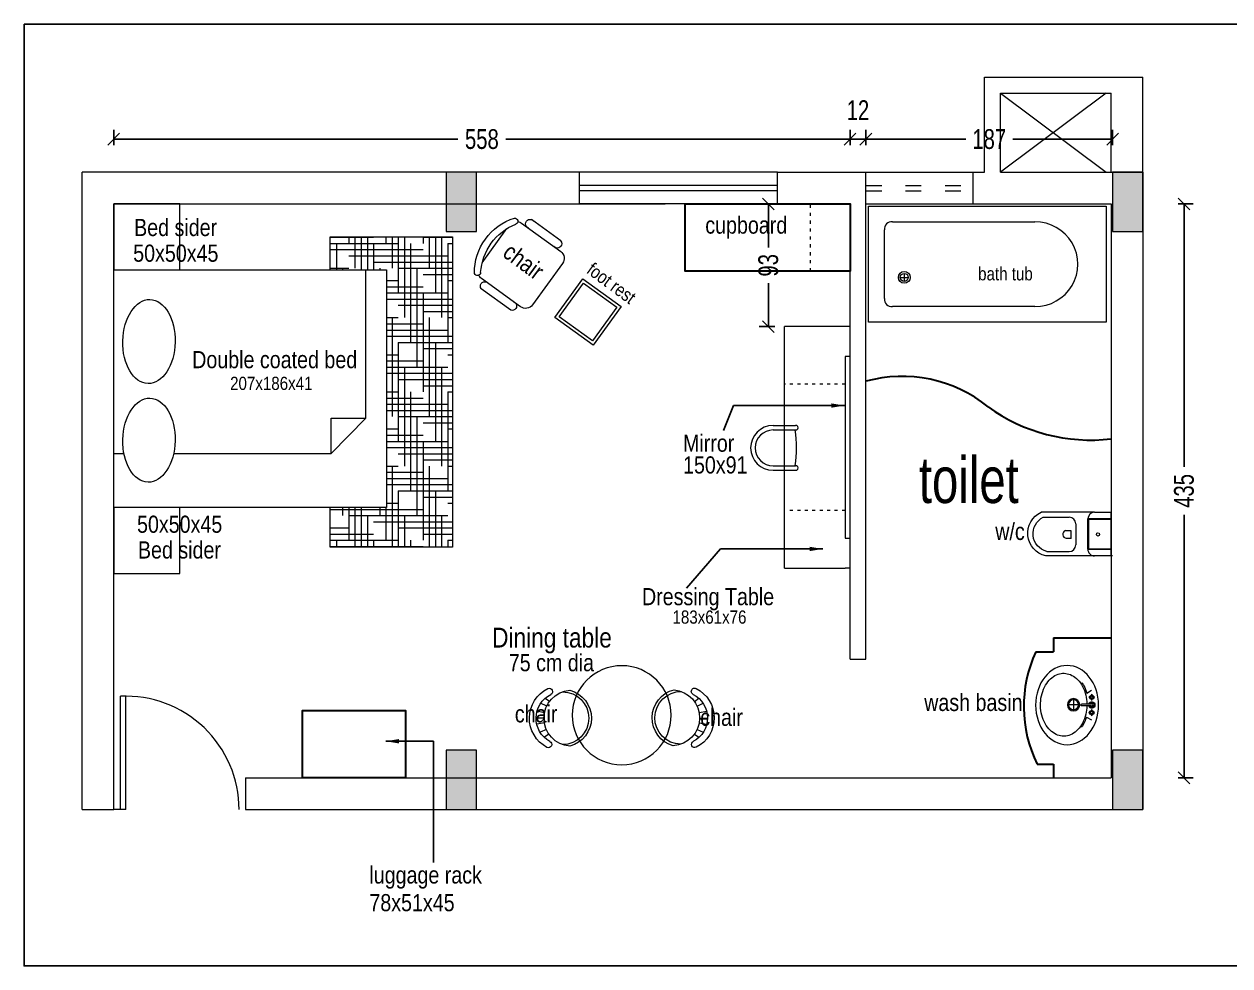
# Model space of a CAD drawing. Header units: inches. Extents: x 85491 to 87433, y 73814 to 74528.
# Drawn here: x 85491 to 86405, y 73814 to 74528 of the extents above; entities that cross this region are included whole.
import ezdxf

# ---------------------------------------------------------------- set-up
doc = ezdxf.new("R2010")
doc.units = ezdxf.units.IN
doc.header["$MEASUREMENT"] = 0
doc.header["$PDMODE"] = 2
doc.linetypes.add('ACAD_ISO03W100', pattern=[30, 12, -18])
doc.layers.add('A-DOOR', color=6, linetype='Continuous')
doc.layers.add('te', color=3, linetype='Continuous')
for name, color, linetype, lineweight in [('dimension', 255, 'Continuous', 20), ('furniture', 30, 'Continuous', 15), ('light point', 230, 'Continuous', 20), ('LIGHTNING', 2, 'Continuous', 5), ('sanitary', 5, 'Continuous', 9), ('win', 1, 'Continuous', 9), ('window', 2, 'Continuous', 13)]:
    doc.layers.add(name, color=color, linetype=linetype, lineweight=lineweight)
doc.styles.get("Standard").update_dxf_attribs({"font": 'swisscl.ttf'})
doc.styles.add('SU2', font='ARIALN.TTF')
doc.dimstyles.new('Copy(2) of Standard', dxfattribs={"dimtxt": 15, "dimasz": 9, "dimexe": 7, "dimexo": 0, "dimgap": 5, "dimtad": 0, "dimdec": 0, "dimzin": 0, "dimdsep": 46, "dimtxsty": 'Standard', "dimblk": 'OBLIQUE', "dimcen": 0.09, "dimclrd": 21, "dimclre": 21, "dimclrt": 230, "dimadec": 0, "dimazin": 0, "dimtfac": 1, "dimtdec": 0, "dimtofl": 0, "dimtmove": 2, "dimatfit": 3, "dimfxl": 0, "dimtolj": 1, "dimtzin": 0, "dimarcsym": 0})
doc.dimstyles.get("Standard").update_dxf_attribs({"dimtxt": 35, "dimasz": 10, "dimexe": 10, "dimexo": 0, "dimgap": 5, "dimtad": 0, "dimdec": 0, "dimzin": 0, "dimdsep": 46, "dimtxsty": 'Standard', "dimcen": 0.09, "dimclrd": 256, "dimclre": 256, "dimclrt": 5, "dimadec": 0, "dimazin": 0, "dimtfac": 1, "dimtdec": 0, "dimtofl": 0, "dimtmove": 2, "dimatfit": 3, "dimfxl": 0, "dimtolj": 1, "dimtzin": 0, "dimarcsym": 0})

# ---------------------------------------------------------------- blocks, each defined once
blk = doc.blocks.new('A$C4F3E53AA')
at = {"lineweight": 13}
blk.add_hatch(color=256, dxfattribs=at).paths.add_polyline_path([(23, 45), (0, 45), (0, 0), (23, 0)])
blk.add_lwpolyline([(0, 0), (23, 0), (23, 45), (0, 45)], close=True, dxfattribs=at)
blk = doc.blocks.new('BED')
at = {"layer": 'furniture'}
h = blk.add_hatch(dxfattribs=at)
h.set_pattern_fill('HOUND', color=256, scale=75, style=0)
h.set_pattern_definition([(0, (-70562.6477, -77286.408), (18.75, 4.6875), [75, -37.5]), (90, (-70562.6477, -77286.408), (-4.6875, -18.75), [75, -37.5])])
h.paths.add_polyline_path([(0, 235.27), (-92.6, 235.27), (-92.6, 205.09), (-50.07, 205.09), (-50.07, 25.09), (-92.6, 25.09), (-92.6, 0), (0, 0)])
for p, q in [((-50.07, 205.09), (-256.71, 205.09)), ((-256.71, 205.09), (-256.71, 25.09)), ((-50.07, 25.09), (-50.07, 205.09)), ((-256.71, 164.19), (-248.97, 164.19)), ((-211.27, 164.19), (-91.8, 164.19)), ((-91.8, 164.19), (-91.8, 137.45)), ((-65.72, 137.45), (-91.8, 164.19)), ((-91.8, 137.45), (-65.72, 137.45)), ((-65.72, 137.45), (-65.72, 25.09)), ((-256.71, 25.09), (-50.07, 25.09))]:
    blk.add_line(p, q, dxfattribs=at)
for points in [[(-256.71, 255.09), (-206.71, 255.09), (-206.71, 205.09), (-256.71, 205.09)], [(-256.71, 25.09), (-206.71, 25.09), (-206.71, -24.91), (-256.71, -24.91)]]:
    blk.add_lwpolyline(points, close=True, dxfattribs=at)
blk.add_lwpolyline([(-92.6, 25.09), (-92.6, 0), (0, 0), (0, 235.27), (-92.6, 235.27), (-92.6, 205.09)], dxfattribs=at)
at = {"layer": 'furniture', "extrusion": (0, 0, -1)}
for centre in [(-229.98, 154.12), (-229.98, 79.37)]:
    blk.add_ellipse(centre, major_axis=(0.74, -31.86), ratio=0.623292, start_param=3.141593, end_param=9.424778, dxfattribs=at)
blk = doc.blocks.new('dress')
at = {"layer": 'furniture'}
for p, q in [((-63.5, 0), (-63.5, 243)), ((-2.5, 243), (-63.5, 243)), ((2.5, 243), (-2.5, 243)), ((2.5, 0), (2.5, 243)), ((-75, 143.5), (-52.5, 143.5)), ((-75, 139), (-52.5, 139)), ((-75, 103), (-52.5, 103)), ((-75, 98.5), (-52.5, 98.5)), ((-63.5, 0), (-2.5, 0)), ((2.5, 0), (-2.5, 0))]:
    blk.add_line(p, q, dxfattribs=at)
for centre, radius, start, end in [((-75, 121), 22.5, 90, 270), ((-75, 121), 18, 90, 270), ((-52, 141.3), 2.3, 257.8029, 102.1971), ((-169.1, 121), 117.9, 351.2187, 8.7813), ((-52, 100.8), 2.3, 257.8029, 102.1971)]:
    blk.add_arc(centre, radius, start, end, dxfattribs=at)
at = {"layer": 'LIGHTNING', "linetype": 'ACAD_ISO03W100', "ltscale": 0.25}
for p, q in [((-2.5, 185), (-63.5, 185)), ((-2.5, 58), (-62.5, 58))]:
    blk.add_line(p, q, dxfattribs=at)
at = {"layer": 'win'}
blk.add_lwpolyline([(-2.5, 213), (-2.5, 30), (2.5, 30), (2.5, 213)], close=True, dxfattribs=at)
blk = doc.blocks.new('A$C09605BBA')
at = {"layer": 'furniture'}
for p, q in [((12.95, 44.42), (8.32, 46.54)), ((14.97, 47.94), (11.6, 50.34)), ((124.82, 47.83), (128.16, 50.27)), ((126.9, 44.34), (131.49, 46.52)), ((11.38, 39.45), (5.63, 40.52)), ((128.54, 39.39), (134.27, 40.54)), ((11.02, 35.28), (4.98, 35.19)), ((5.01, 34.39), (11.05, 34.48)), ((11.37, 31.71), (5.62, 30.65)), ((128.65, 31.65), (134.41, 30.67)), ((128.95, 35.22), (134.99, 35.22)), ((12.94, 26.73), (8.31, 24.62)), ((14.96, 23.22), (11.59, 20.82)), ((125.17, 23.11), (128.58, 20.76)), ((127.15, 26.65), (131.81, 24.61))]:
    blk.add_line(p, q, dxfattribs=at)
blk.add_circle((70.02, 37.5), 37.5, dxfattribs=at)
for centre, radius, start, end in [((24.98, 35.47), 25, 116.92647, 242.87385), ((32.33, 35.57), 21.31, 95.19873, 266.39016), ((14.79, 55.53), 2.5, 296.92647, 116.92647), ((24.98, 35.47), 20, 270.79444, 90.79444), ((24.98, 35.47), 22, 285.84839, 75.7405), ((114.99, 35.22), 22, 105.05395, 254.94605), ((114.99, 35.22), 20, 90, 270), ((107.64, 35.22), 21.31, 274.40429, 85.59571), ((124.9, 55.42), 2.5, 63.86798, 243.86798), ((114.99, 35.22), 25, 297.9206, 63.86798), ((24.98, 35.47), 20, 116.92647, 242.42677), ((114.99, 35.22), 20, 298.36767, 63.86798), ((14.65, 15.48), 2.5, 244.69509, 64.62756), ((125.6, 15.38), 2.5, 116.16688, 296.09935)]:
    blk.add_arc(centre, radius, start, end, dxfattribs=at)
blk = doc.blocks.new('tub')
at = {"layer": 'sanitary'}
for p, q in [((-51, -27), (-57, -27)), ((-54, -24), (-54, -30))]:
    blk.add_line(p, q, dxfattribs=at)
blk.add_lwpolyline([(-88, 0), (0, 0), (0, -180), (-88, -180)], close=True, dxfattribs=at)
for points in [[(-76, -126), (-76, -18)], [(-70, -12), (-18, -12)], [(-12, -18), (-12, -126)]]:
    blk.add_lwpolyline(points, dxfattribs=at)
for radius in [4.5, 3]:
    blk.add_circle((-54, -27), radius, dxfattribs=at)
for centre, radius, start, end in [((-70.75, -17.25), 5.3, 81.8699, 188.1301), ((-17.25, -17.25), 5.3, 351.8699, 98.1301), ((-44, -126.52), 32, 179.07206, 0.92794)]:
    blk.add_arc(centre, radius, start, end, dxfattribs=at)
blk = doc.blocks.new('A$C19484D6F')
at = {"layer": 'sanitary', "linetype": 'Continuous'}
for p, q in [((0, 63.3), (0, 63.24)), ((0, 62.49), (33.02, 62.49)), ((0, 62.49), (0, 49.79)), ((5.08, 44.71), (5.08, 62.43)), ((5.35, 45.56), (5.35, 62.49)), ((27.82, 45.56), (27.82, 62.49)), ((28.19, 44.74), (28.19, 62.49)), ((33.02, 49.79), (33.02, 62.49)), ((0, 49.79), (0, 12.75)), ((33.02, 49.79), (33.02, 9.36)), ((5.08, 44.71), (27.94, 44.71)), ((5.16, 45.56), (28.19, 45.56)), ((3.25, 13.55), (3.25, 30.55)), ((24.25, 35.63), (8.33, 35.63)), ((13.25, 32.05), (19.02, 32.05)), ((13.35, 28.28), (13.35, 32.07)), ((19.18, 27.86), (19.18, 32.07)), ((29.33, 10.92), (29.33, 30.55))]:
    blk.add_line(p, q, dxfattribs=at)
for centre, radius, start, end in [((17.09, 16.69), 17.54, 192.97464, 335.2991), ((16.79, 17.22), 14.03, 195.14763, 333.33708)]:
    blk.add_arc(centre, radius, start, end, dxfattribs=at)
at = {"layer": 'sanitary', "linetype": 'Continuous', "extrusion": (0, 0, -1)}
for centre, major_axis, start_param, end_param in [((5.08, 49.79), (3.59, 3.59), 2.356194, 3.926991), ((16.23, 52.35), (-0.844, 0.844), 0.785398, 7.068583), ((27.94, 49.79), (3.59, 3.59), 0.785398, 2.356194), ((8.33, 30.55), (3.59, 3.59), 3.926991, 5.497787), ((16.32, 28.57), (-2.08, 2.08), 2.602522, 5.497787), ((24.25, 30.55), (-3.59, 3.59), 0.785398, 2.356194)]:
    blk.add_ellipse(centre, major_axis=major_axis, ratio=1, start_param=start_param, end_param=end_param, dxfattribs=at)
blk = doc.blocks.new('A$C65EB3B30')
at = {"layer": 'sanitary'}
for p, q in [((3.44, 0), (-3.44, 0)), ((0, -3.44), (0, 3.44)), ((-0.69, -9.07), (-0.68, -4.77)), ((0.5, -4.77), (0.49, -9.07)), ((-6.82, -7.21), (-8.45, -9.88)), ((-4.96, -9.93), (-5.28, -9.93)), ((-4.96, -10.23), (-5.28, -10.23)), ((-4.54, -9.51), (-4.54, -9.19)), ((-4.54, -10.65), (-4.54, -10.97)), ((-4.25, -10.65), (-4.25, -10.97)), ((-4.24, -9.52), (-4.24, -9.2)), ((-3.83, -10.23), (-3.51, -10.23)), ((-3.82, -9.94), (-3.51, -9.94)), ((3.62, -9.95), (3.3, -9.95)), ((3.61, -10.25), (3.3, -10.25)), ((4.03, -10.67), (4.03, -10.99)), ((4.04, -9.53), (4.04, -9.22)), ((4.33, -9.54), (4.33, -9.22)), ((4.33, -10.67), (4.33, -10.99)), ((4.75, -9.96), (5.07, -9.96)), ((4.75, -10.25), (5.07, -10.25)), ((6.49, -7.32), (8.13, -10))]:
    blk.add_line(p, q, dxfattribs=at)
at = {"layer": 'sanitary', "extrusion": (0, 0, -1)}
for centre, major_axis, ratio, start_param, end_param in [((-0.2, 3.62), (22.04, 0), 0.793103, 3.141593, 9.424778), ((0, 0), (2.43, -2.43), 1, 3.926991, 10.210176), ((0, 0), (1.95, -1.95), 1, 3.926991, 10.210176), ((-0.09, -4.77), (-0.418, -0.418), 1, 0.787847, 3.92944), ((-5.58, -10.08), (0.234, -0.234), 1, 3.926991, 10.210176), ((-4.39, -10.08), (0.837, -0.837), 1, 2.641984, 3.648524), ((-4.39, -10.08), (0.837, -0.837), 1, 1.053848, 2.083044), ((-4.39, -10.08), (-0.418, -0.418), 1, 2.356194490191823, 8.639379797371408), ((-4.4, -11.27), (-0.234, -0.234), 1, 2.356194490165267, 8.639379797344853), ((-4.39, -8.9), (-0.234, -0.234), 1, 2.356194490165267, 8.639379797344853), ((-4.39, -10.08), (-0.837, -0.837), 1, 4.216394, 5.22236), ((-4.39, -10.08), (0.837, -0.837), 1, 4.210787, 5.222527), ((-3.21, -10.09), (-0.234, -0.234), 1, 2.356194490165714, 8.6393797973453), ((-0.11, -10.09), (-1.25, -1.25), 1, 2.701625, 8.299052), ((-0.11, -10.09), (-0.837, -0.837), 1, 2.888231, 8.113961), ((-0.11, -10.09), (0.418, -0.418), 1, 3.926991, 10.210176), ((3, -10.1), (-0.234, -0.234), 1, 2.356194490166713, 8.6393797973463), ((4.18, -10.1), (0.837, -0.837), 1, 1.069194, 2.080934), ((4.18, -10.1), (0.837, -0.837), 1, 2.645599, 3.651564), ((4.18, -10.1), (-0.418, -0.418), 1, 2.356194490191823, 8.639379797371408), ((4.18, -11.29), (0.234, -0.234), 1, 3.926991, 10.210176), ((4.19, -8.92), (0.234, -0.234), 1, 3.926991, 10.210176), ((4.18, -10.1), (-0.837, -0.837), 1, 2.624644, 3.65384), ((4.18, -10.1), (0.837, -0.837), 1, 5.783577, 6.790117), ((5.37, -10.11), (0.234, -0.234), 1, 3.926991, 10.210176)]:
    blk.add_ellipse(centre, major_axis=major_axis, ratio=ratio, start_param=start_param, end_param=end_param, dxfattribs=at)
at = {"layer": 'sanitary'}
for points, knots in [([(-0.69, -7.45), (-2.24, -7.4), (-3.79, -7.2), (-6.98, -6.44), (-8.6, -5.83), (-11.5, -4.31), (-12.77, -3.4), (-14.87, -1.38), (-15.69, -0.29), (-16.88, 1.96), (-17.24, 3.11), (-17.44, 4.66), (-17.47, 5.06), (-17.47, 5.46), (-17.47, 6.61), (-17.26, 7.76), (-16.39, 10.04), (-15.72, 11.17), (-13.94, 13.29), (-12.81, 14.28), (-10.17, 16), (-8.65, 16.73), (-5.37, 17.81), (-3.61, 18.16), (-0.01, 18.45), (1.81, 18.38), (5.35, 17.82), (7.05, 17.34), (10.15, 16.03), (11.55, 15.2), (13.93, 13.32), (14.91, 12.27), (16.4, 10.07), (16.91, 8.93), (17.49, 6.63), (17.56, 5.48), (17.28, 3.18), (16.93, 2.03), (15.76, -0.22), (14.95, -1.32), (12.87, -3.34), (11.6, -4.26), (8.72, -5.79), (7.1, -6.41), (3.81, -7.21), (2.16, -7.42), (0.49, -7.46)], [4.750483, 4.750483, 4.750483, 4.750483, 5.003724, 5.003724, 5.298061, 5.298061, 5.592397, 5.592397, 5.886734, 5.886734, 6.181071, 6.181071, 6.283185, 6.283185, 6.283185, 6.577522, 6.577522, 6.871859, 6.871859, 7.166195, 7.166195, 7.460532, 7.460532, 7.754869, 7.754869, 8.049206, 8.049206, 8.343542, 8.343542, 8.637879, 8.637879, 8.932216, 8.932216, 9.226552, 9.226552, 9.520889, 9.520889, 9.815226, 9.815226, 10.109563, 10.109563, 10.403899, 10.403899, 10.698236, 10.698236, 10.969434, 10.969434, 10.969434, 10.969434]), ([(-6.82, -7.21), (-7.79, -6.92), (-8.72, -6.56), (-10.66, -5.65), (-11.65, -5.07), (-12.54, -4.43)], [5.0810057, 5.0810057, 5.0810057, 5.0810057, 5.2468781, 5.2468781, 5.4466416, 5.4466416, 5.4466416, 5.4466416]), ([(12.37, -4.57), (11.78, -4.97), (11.16, -5.35), (9.27, -6.36), (7.92, -6.91), (6.49, -7.32)], [3.9928489, 3.9928489, 3.9928489, 3.9928489, 4.1215289, 4.1215289, 4.3636767, 4.3636767, 4.3636767, 4.3636767])]:
    blk.add_open_spline(points, degree=3, knots=knots, dxfattribs=at)
blk = doc.blocks.new('_Oblique')
at = {"color": 0, "linetype": 'ByBlock', "lineweight": -2}
blk.add_line((-0.5, -0.5), (0.5, 0.5), dxfattribs=at)
blk = doc.blocks.new('*D156')
at = {"layer": 'Defpoints', "color": 0, "transparency": 16777216}
for p in [(86055.29, 74391.35), (86089.68, 74391.35), (86067.49, 74298.35)]:
    blk.add_point(p, dxfattribs=at)
at = {"layer": 'furniture', "color": 21, "lineweight": -2, "transparency": 16777216}
for p, q in [((86060.29, 74391.35), (86048.29, 74391.35)), ((86055.29, 74391.35), (86055.29, 74358.29)), ((86055.29, 74298.35), (86055.29, 74331.4)), ((86060.29, 74298.35), (86048.29, 74298.35))]:
    blk.add_line(p, q, dxfattribs=at)
at = {"layer": 'furniture', "color": 21, "lineweight": -2, "transparency": 16777216, "xscale": 9, "yscale": 9, "zscale": 9}
for p, rotation in [((86055.29, 74391.35), 90), ((86055.29, 74298.35), 270)]:
    blk.add_blockref('_Oblique', p, dxfattribs=dict(at, rotation=rotation))
at = {"layer": 'furniture', "color": 230, "transparency": 16777216, "insert": (86055.29, 74344.85), "char_height": 15, "attachment_point": 5, "rotation": 90}
blk.add_mtext('\\A1;93', dxfattribs=at)
blk = doc.blocks.new('A$C100F716D')
at = {"layer": 'furniture'}
for p, q in [((16.47, 104.79), (48.56, 104.76)), ((0.13, 66.26), (0.15, 93.75)), ((6.59, 61.67), (6.63, 98.33)), ((58.39, 98.28), (58.35, 61.62)), ((64.92, 66.2), (64.94, 93.69)), ((51.88, 55.16), (13.06, 55.19)), ((15.09, 35.83), (51.3, 35.89)), ((15.15, 0), (15.09, 35.83)), ((51.3, 35.89), (51.36, 0.06)), ((51.36, 0.06), (15.15, 0))]:
    blk.add_line(p, q, dxfattribs=at)
at = {"layer": 'furniture', "extrusion": (0, 0, -1)}
for centre, major_axis, start_param, end_param in [((32.48, 70.27), (-42.14, 9.18), 0.713789, 2.000791), ((32.48, 65.58), (-41.38, 9.01), 0.79138, 1.9232), ((8.53, 103.38), (0.5, 2.31), 2.369102, 5.139245), ((13.1, 98.32), (1.38, 6.32), 4.498883, 4.980322), ((56.49, 103.34), (-2.31, 0.5), 2.287724, 5.057866), ((51.92, 98.29), (1.38, 6.32), 0.875851, 1.35729), ((3.39, 92.8), (0.72, 3.29), 4.215088, 7.924269), ((61.71, 92.75), (0.72, 3.29), 4.215088, 7.924269), ((3.37, 67.2), (0.72, 3.29), 1.073496, 4.782677), ((61.68, 67.14), (0.72, 3.29), 1.073496, 4.782677), ((13.06, 61.66), (1.38, 6.32), 2.928086, 4.498883), ((51.88, 61.62), (-6.32, 1.38), 2.928086, 4.498883)]:
    blk.add_ellipse(centre, major_axis=major_axis, ratio=1, start_param=start_param, end_param=end_param, dxfattribs=at)
at = {"layer": 'win'}
for p, q in [((17.41, 33.51), (48.98, 33.57)), ((17.47, 2.33), (17.41, 33.51)), ((48.98, 33.57), (49.03, 2.38)), ((49.03, 2.38), (17.47, 2.33))]:
    blk.add_line(p, q, dxfattribs=at)
blk = doc.blocks.new('A$C243461EC')
at = {"layer": 'window', "lineweight": 20}
for p, q in [((5, 0), (5, 83.54)), ((8.84, 0), (8.84, 83.54)), ((8.84, 0), (0, 0))]:
    blk.add_line(p, q, dxfattribs=at)
blk.add_arc((8.84, 0), 83.54, 359.99774, 92.63361, dxfattribs=at)
blk = doc.blocks.new('*D357')
at = {"layer": 'Defpoints', "color": 0, "transparency": 16777216}
for p in [(86117.19, 74440.44), (85559.19, 74391.35), (86117.19, 74391.35)]:
    blk.add_point(p, dxfattribs=at)
at = {"layer": 'dimension', "color": 21, "lineweight": -2, "transparency": 16777216}
for p, q in [((85559.19, 74435.94), (85559.19, 74447.44)), ((86117.19, 74435.94), (86117.19, 74447.44)), ((85559.19, 74440.44), (85820.09, 74440.44)), ((86117.19, 74440.44), (85856.29, 74440.44))]:
    blk.add_line(p, q, dxfattribs=at)
at = {"layer": 'dimension', "color": 21, "lineweight": -2, "transparency": 16777216, "xscale": 9, "yscale": 9, "zscale": 9, "rotation": 180}
blk.add_blockref('_Oblique', (85559.19, 74440.44), dxfattribs=at)
at = {"layer": 'dimension', "color": 21, "lineweight": -2, "transparency": 16777216, "xscale": 9, "yscale": 9, "zscale": 9}
blk.add_blockref('_Oblique', (86117.19, 74440.44), dxfattribs=at)
at = {"layer": 'dimension', "color": 230, "transparency": 16777216, "insert": (85838.19, 74440.44), "char_height": 15, "attachment_point": 5}
blk.add_mtext('\\A1;558', dxfattribs=at)
blk = doc.blocks.new('*D358')
at = {"layer": 'Defpoints', "color": 0, "transparency": 16777216}
for p in [(86129.19, 74440.44), (86117.19, 74391.35), (86129.19, 74391.35)]:
    blk.add_point(p, dxfattribs=at)
at = {"layer": 'dimension', "color": 21, "lineweight": -2, "transparency": 16777216}
for p, q in [((86117.19, 74435.94), (86117.19, 74447.44)), ((86129.19, 74435.94), (86129.19, 74447.44)), ((86117.19, 74440.44), (86129.19, 74440.44))]:
    blk.add_line(p, q, dxfattribs=at)
at = {"layer": 'dimension', "color": 21, "lineweight": -2, "transparency": 16777216, "xscale": 9, "yscale": 9, "zscale": 9}
for p, rotation in [((86117.19, 74440.44), 179.9999999999985), ((86129.19, 74440.44), 359.9999999999985)]:
    blk.add_blockref('_Oblique', p, dxfattribs=dict(at, rotation=rotation))
at = {"layer": 'dimension', "color": 230, "transparency": 16777216, "insert": (86123.19, 74462.47), "char_height": 15, "attachment_point": 5}
blk.add_mtext('\\A1;12', dxfattribs=at)
blk = doc.blocks.new('*D359')
at = {"layer": 'Defpoints', "color": 0, "transparency": 16777216}
for p in [(86316.19, 74440.44), (86129.19, 74391.35), (86316.19, 74391.35)]:
    blk.add_point(p, dxfattribs=at)
at = {"layer": 'dimension', "color": 21, "lineweight": -2, "transparency": 16777216}
for p, q in [((86129.19, 74435.94), (86129.19, 74447.44)), ((86316.19, 74435.94), (86316.19, 74447.44)), ((86129.19, 74440.44), (86204.83, 74440.44)), ((86316.19, 74440.44), (86240.55, 74440.44))]:
    blk.add_line(p, q, dxfattribs=at)
at = {"layer": 'dimension', "color": 21, "lineweight": -2, "transparency": 16777216, "xscale": 9, "yscale": 9, "zscale": 9}
for p, rotation in [((86129.19, 74440.44), 179.9999999999985), ((86316.19, 74440.44), 359.9999999999985)]:
    blk.add_blockref('_Oblique', p, dxfattribs=dict(at, rotation=rotation))
at = {"layer": 'dimension', "color": 230, "transparency": 16777216, "insert": (86222.69, 74440.44), "char_height": 15, "attachment_point": 5}
blk.add_mtext('\\A1;187', dxfattribs=at)
blk = doc.blocks.new('*D360')
at = {"layer": 'Defpoints', "color": 0, "transparency": 16777216}
for p in [(86315.19, 74391.35), (86370.29, 74391.35), (86315.19, 73956.35)]:
    blk.add_point(p, dxfattribs=at)
at = {"layer": 'dimension', "color": 21, "lineweight": -2, "transparency": 16777216}
for p, q in [((86365.79, 74391.35), (86377.29, 74391.35)), ((86370.29, 74391.35), (86370.29, 74192.03)), ((86370.29, 73956.35), (86370.29, 74155.66)), ((86365.79, 73956.35), (86377.29, 73956.35))]:
    blk.add_line(p, q, dxfattribs=at)
at = {"layer": 'dimension', "color": 21, "lineweight": -2, "transparency": 16777216, "xscale": 9, "yscale": 9, "zscale": 9}
for p, rotation in [((86370.29, 74391.35), 90), ((86370.29, 73956.35), 270)]:
    blk.add_blockref('_Oblique', p, dxfattribs=dict(at, rotation=rotation))
at = {"layer": 'dimension', "color": 230, "transparency": 16777216, "insert": (86370.29, 74173.85), "char_height": 15, "attachment_point": 5, "rotation": 90}
blk.add_mtext('\\A1;435', dxfattribs=at)

msp = doc.modelspace()

# ---------------------------------------------------------------- linework, layer by layer
msp.add_lwpolyline([(85491.3, 74527.67), (87433.33, 74527.67), (87433.33, 73813.84), (85491.3, 73813.84)], close=True)
at = {"layer": 'furniture', "lineweight": 30}
for points in [[(85992.19, 74391.35), (86117.19, 74391.35), (86117.19, 74340.35), (85992.19, 74340.35)], [(85780.25, 73956.35), (85702.25, 73956.35), (85702.25, 74007.35), (85780.25, 74007.35)]]:
    msp.add_lwpolyline(points, close=True, dxfattribs=at)
at = {"layer": 'sanitary', "lineweight": 30, "ltscale": 0.5}
for p, q in [((86271.47, 74062.38), (86271.47, 74051.98)), ((86271.47, 74062.38), (86315.19, 74062.38)), ((86257.95, 74051.98), (86271.47, 74051.98)), ((86259.04, 73966.75), (86271.47, 73966.75)), ((86271.47, 73966.75), (86271.47, 73956.35))]:
    msp.add_line(p, q, dxfattribs=at)
for centre, radius, start, end in [((86156.74, 74157.33), 103.34, 50.99559, 105.46096), ((86299.63, 74345.05), 132.66, 234.06647, 276.737), ((86347.81, 74010.51), 98.97, 155.22864, 206.23926)]:
    msp.add_arc(centre, radius, start, end, dxfattribs=at)
at = {"layer": 'win'}
for p, q in [((86219.19, 74487.35), (86339.19, 74487.35)), ((86219.19, 74415.35), (86219.19, 74487.35)), ((86339.19, 74415.35), (86339.19, 74487.35)), ((86231.19, 74475.35), (86315.19, 74475.35)), ((86231.19, 74415.35), (86231.19, 74475.35)), ((86231.19, 74475.35), (86311.19, 74415.35)), ((86311.19, 74475.35), (86231.19, 74415.35)), ((86315.19, 74415.35), (86315.19, 74475.35)), ((85535.19, 73932.35), (85535.19, 74415.35)), ((86062.16, 74415.35), (85535.19, 74415.35)), ((85912.16, 74391.35), (85912.16, 74415.35)), ((86062.16, 74415.35), (86129.19, 74415.35)), ((86062.16, 74391.35), (86062.16, 74415.35)), ((86129.19, 74046.35), (86129.19, 74415.35)), ((86129.19, 74415.35), (86210.19, 74415.35)), ((86210.19, 74415.35), (86219.19, 74415.35)), ((86210.19, 74415.35), (86210.19, 74391.35)), ((86231.19, 74415.35), (86339.19, 74415.35)), ((86339.19, 74415.35), (86339.19, 74119.35)), ((86062.16, 74405.35), (85912.16, 74405.35)), ((86062.16, 74401.35), (85912.16, 74401.35)), ((85559.19, 74391.35), (85583.22, 74391.35)), ((85559.19, 74391.35), (85977.04, 74391.35)), ((85559.19, 73932.35), (85559.19, 74391.35)), ((86062.16, 74391.35), (85912.16, 74391.35)), ((86062.16, 74391.35), (86117.19, 74391.35)), ((86117.19, 74046.35), (86117.19, 74391.35)), ((86129.19, 74391.35), (86210.19, 74391.35)), ((86210.19, 74391.35), (86315.19, 74391.35)), ((86315.19, 74391.35), (86315.19, 73956.35)), ((86339.19, 74138.35), (86339.19, 73932.35)), ((86117.19, 74046.35), (86129.19, 74046.35)), ((85659.19, 73956.35), (86315.19, 73956.35)), ((85659.19, 73956.35), (85659.19, 73932.34)), ((85535.19, 73932.35), (85559.19, 73932.35)), ((85659.19, 73932.35), (86339.19, 73932.35))]:
    msp.add_line(p, q, dxfattribs=at)
at = {"layer": 'win', "lineweight": 13}
for p, q in [((86339.19, 74391.35), (86339.19, 74415.35)), ((86339.19, 73953.35), (86339.19, 73977.35)), ((85810.19, 73956.35), (85834.19, 73956.35)), ((85810.19, 73932.35), (85834.19, 73932.35))]:
    msp.add_line(p, q, dxfattribs=at)
at = {"layer": 'win', "linetype": 'ACAD_ISO03W100'}
for p, q in [((86129.19, 74405.35), (86210.19, 74405.35)), ((86129.19, 74401.35), (86210.19, 74401.35))]:
    msp.add_line(p, q, dxfattribs=at)
at = {"layer": 'win', "linetype": 'ACAD_ISO03W100', "ltscale": 0.2}
msp.add_line((86087.19, 74340.35), (86087.19, 74391.35), dxfattribs=at)

# ---------------------------------------------------------------- block references
at = {"layer": 'A-DOOR', "lineweight": 13, "xscale": 1.028500000000349, "yscale": 1.028500000000349, "zscale": 1.028500000000349}
msp.add_blockref('A$C243461EC', (85559.19, 73932.34), dxfattribs=at)
at = {"layer": 'furniture', "lineweight": 30, "xscale": -1, "rotation": 180}
msp.add_blockref('BED', (85815.9, 74366.44), dxfattribs=at)
at = {"layer": 'furniture', "lineweight": 30, "rotation": 54.13240209832233}
msp.add_blockref('A$C100F716D', (85913.66, 74271.96), dxfattribs=at)
at = {"layer": 'furniture', "lineweight": 30, "xscale": 0.7530864197469782, "yscale": 0.7530864197469782, "zscale": 0.7530864197530864}
msp.add_blockref('dress', (86115.31, 74115.35), dxfattribs=at)
at = {"layer": 'light point', "lineweight": 30, "xscale": -1}
msp.add_blockref('A$C09605BBA', (86014.21, 73966.35), dxfattribs=at)
at = {"layer": 'sanitary', "lineweight": 30, "ltscale": 0.5, "rotation": 90}
msp.add_blockref('tub', (86131.3, 74389.69), dxfattribs=at)
at = {"layer": 'sanitary', "lineweight": 30, "ltscale": 0.5, "xscale": -1, "rotation": 270}
msp.add_blockref('A$C19484D6F', (86252.7, 74124.63), dxfattribs=at)
at = {"layer": 'sanitary', "lineweight": 30, "ltscale": 0.5, "xscale": 1.363636363617843, "yscale": 1.363636363646947, "zscale": 1.363636363636364, "rotation": 90}
msp.add_blockref('A$C65EB3B30', (86286.59, 74011.77), dxfattribs=at)
at = {"layer": 'win', "lineweight": 13}
for p in [(85811.19, 74370.35), (86316.19, 74370.35), (85811.19, 73932.35), (86316.19, 73932.35)]:
    msp.add_blockref('A$C4F3E53AA', p, dxfattribs=at)

# ---------------------------------------------------------------- texts
at = {"layer": 'te', "width": 265.5771, "style": 'SU2'}
for s, insert, char_height, attachment_point in [('Bed sider', (85637.55, 74380.04), 13, 3), ('cupboard', (86007.51, 74381.85), 13, 1), ('50x50x45', (85638.55, 74360.54), 13, 3), ('bath tub', (86255.68, 74343.44), 10, 3), ('Double coated bed', (85743.7, 74279.87), 13, 3), ('207x186x41', (85709.81, 74260.37), 10, 3), ('Mirror', (85990.64, 74216.55), 13, 1), ('150x91', (85990.64, 74200.05), 13, 1), ('50x50x45', (85641.46, 74141.92), 13, 9), ('w/c', (86227.26, 74149.67), 13, 1), ('Bed sider', (85640.46, 74122.42), 13, 9), ('Dressing Table ', (85959.54, 74100.23), 13, 1), ('183x61x76', (85982.65, 74083.23), 10, 1), ('Dining table', (85936.69, 74070.16), 15, 3), ('75 cm dia', (85923.19, 74050.16), 13, 3), ('wash basin', (86173.41, 74020.03), 13, 1), ('chair', (85895.45, 74011.4), 13, 3), ('chair', (86035.99, 74008.76), 13, 3), ('luggage rack', (85752.95, 73889.27), 13, 1), ('78x51x45', (85752.95, 73868.27), 13, 1)]:
    msp.add_mtext(s, dxfattribs=dict(at, insert=insert, char_height=char_height, attachment_point=attachment_point))
at = {"layer": 'te', "width": 265.5771, "attachment_point": 1, "rotation": 323.54313, "style": 'SU2'}
for s, insert, char_height in [('chair', (85860.75, 74362.68), 13), ('foot rest', (85922.75, 74347.6), 10)]:
    msp.add_mtext(s, dxfattribs=dict(at, insert=insert, char_height=char_height))
at = {"layer": 'win', "lineweight": 20}
msp.add_text('toilet', height=35, dxfattribs=at).set_placement((86169.32, 74164.67))

# ---------------------------------------------------------------- dimensions: what is measured, and where the dimension line sits
at = {"layer": 'dimension'}
for base, p1, p2, picture, middle in [((86129.19, 74440.44), (86117.19, 74391.35), (86129.19, 74391.35), '*D358', (86123.19, 74462.47)), ((86316.19, 74440.44), (86129.19, 74391.35), (86316.19, 74391.35), '*D359', (86222.69, 74440.44))]:
    dim = msp.add_linear_dim(base=base, p1=p1, p2=p2, angle=180, dimstyle='Copy(2) of Standard', override={"dimfxl": 4.5}, dxfattribs=at)
    dim.commit()
    dim.dimension.update_dxf_attribs({"geometry": picture, "text_midpoint": middle})
for p1, p2, distance, picture, middle in [((85559.19, 74391.35), (86117.19, 74391.35), 49.09, '*D357', (85838.19, 74440.44)), ((86315.19, 73956.35), (86315.19, 74391.35), -55.1, '*D360', (86370.29, 74173.85))]:
    dim = msp.add_aligned_dim(p1=p1, p2=p2, distance=distance, dimstyle='Copy(2) of Standard', override={"dimfxl": 4.5}, dxfattribs=at)
    dim.commit()
    dim.dimension.update_dxf_attribs({"geometry": picture, "text_midpoint": middle})
at = {"layer": 'furniture'}
dim = msp.add_linear_dim(base=(86055.29, 74391.35), p1=(86067.49, 74298.35), p2=(86089.68, 74391.35), angle=90, dimstyle='Copy(2) of Standard', override={"dimfxl": 5}, dxfattribs=at)
dim.commit()
dim.dimension.update_dxf_attribs({"geometry": '*D156', "text_midpoint": (86055.29, 74344.85)})

# ---------------------------------------------------------------- leaders
msp.add_leader([(86113.01, 74238.55), (86028.86, 74238.55), (86021.19, 74219.74)], dimstyle='Standard', override={"dimgap": 5, "dimtad": 0}, dxfattribs=at)
msp.add_leader([(85765.33, 73984.11), (85801.62, 73984.11), (85801.62, 73892.24)], dimstyle='Standard', dxfattribs=at)
at = {"layer": 'win'}
msp.add_leader([(86096.5, 74129.87), (86019.08, 74129.87), (85993.29, 74100.02)], dimstyle='Standard', override={"dimgap": 5, "dimtad": 0}, dxfattribs=at)

doc.saveas('drawing.dxf')
